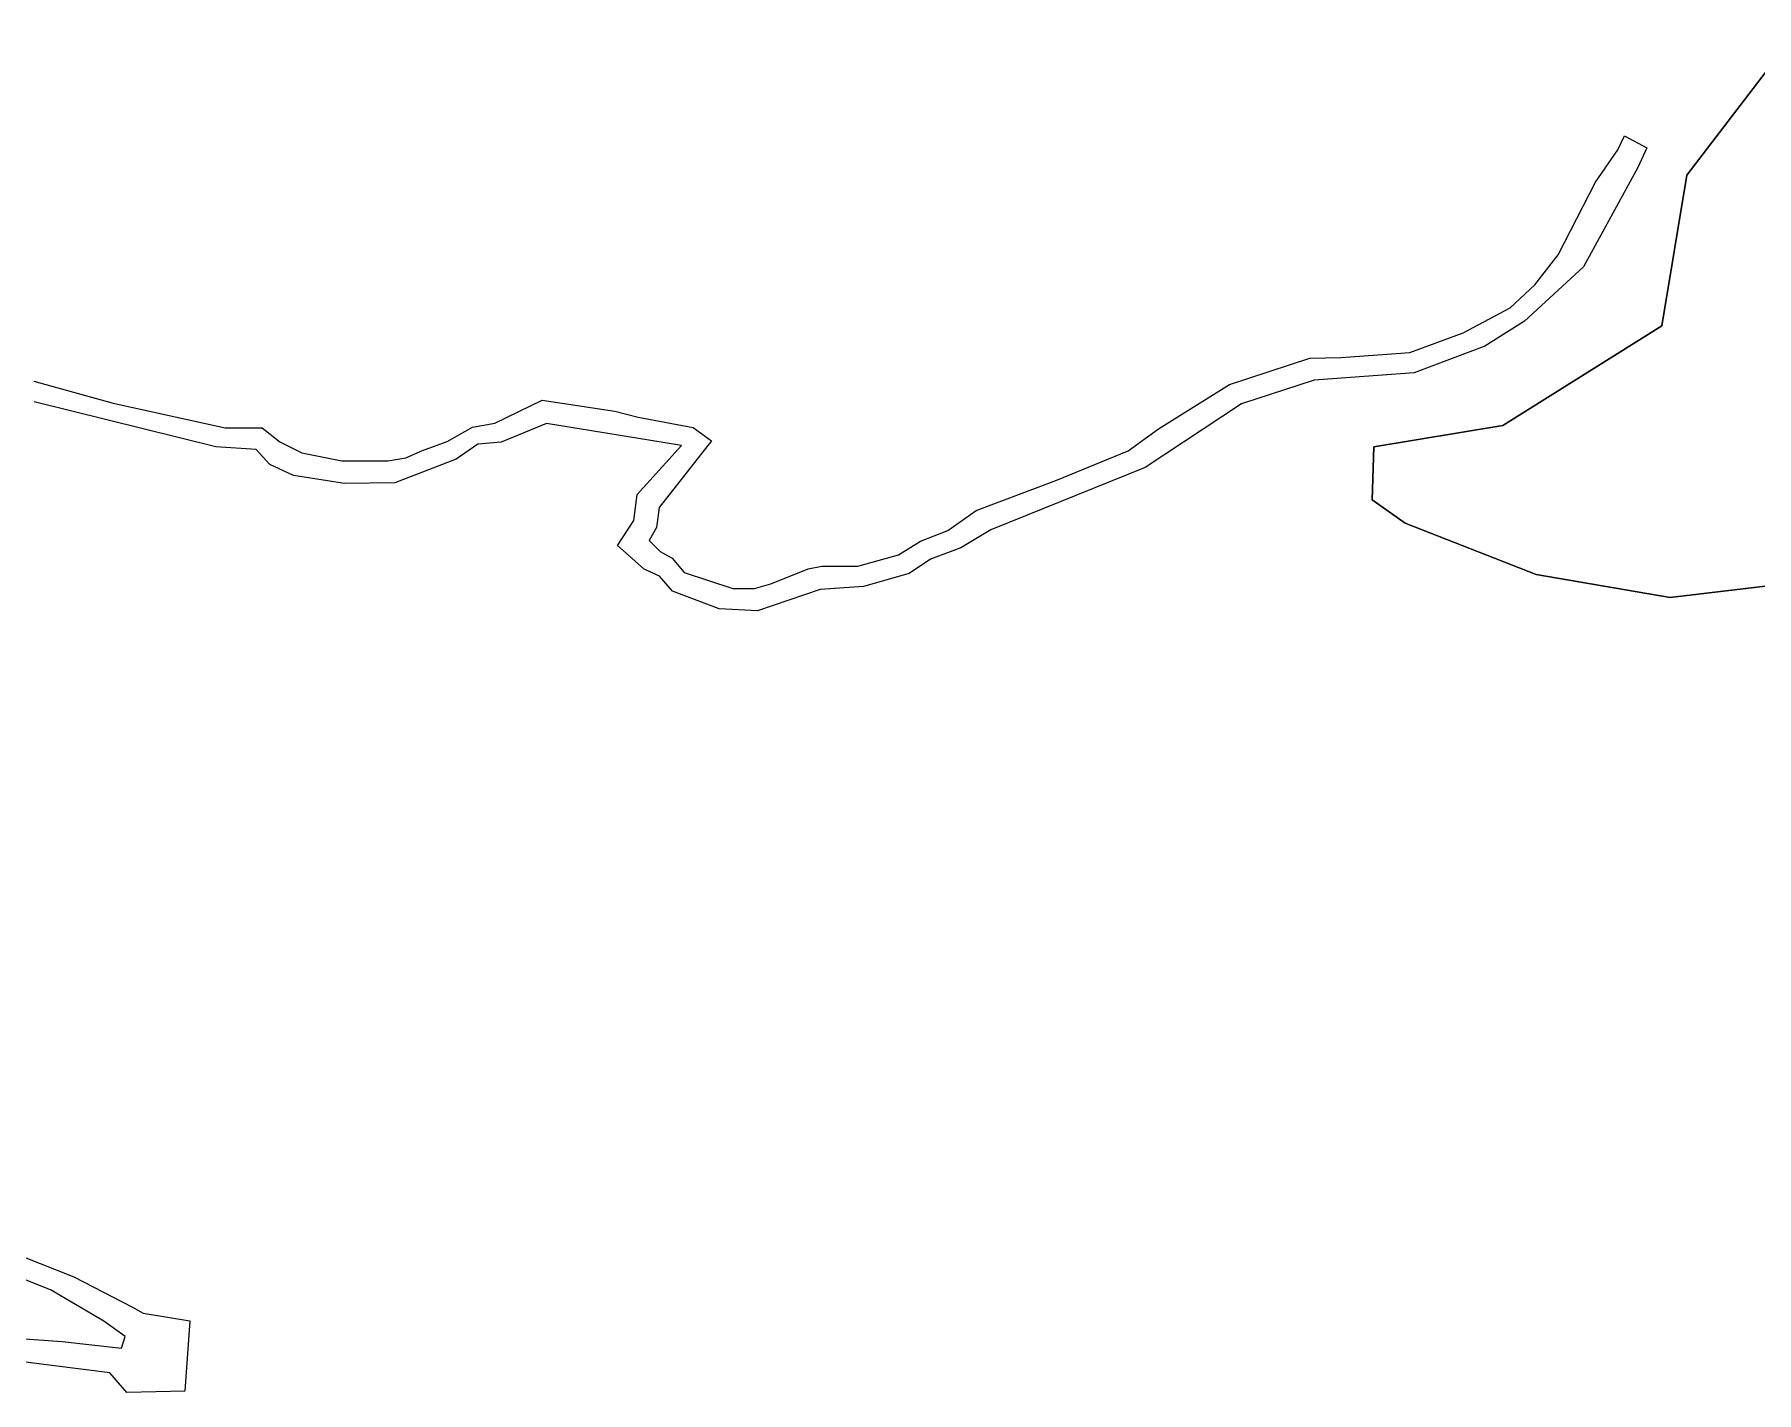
# Model space of a CAD drawing. Header units: millimetres. Extents: x 617751 to 636088, y 68402 to 77988.
# Drawn here: x 622919 to 623959, y 71182 to 72002 of the extents above; entities that cross this region are included whole.
import ezdxf

# ---------------------------------------------------------------- set-up
doc = ezdxf.new("R2010")
doc.units = ezdxf.units.MM
doc.header["$LTSCALE"] = 3
doc.header["$MEASUREMENT"] = 0
doc.layers.add('ALINHAMENTO PREDIAL', color=120, linetype='Continuous')
doc.layers.add('BAIRRO', color=30, linetype='Continuous')

msp = doc.modelspace()

# ---------------------------------------------------------------- linework, layer by layer
at = {"layer": 'ALINHAMENTO PREDIAL'}
for points in [[(622918.6, 71792.2), (622966.5, 71779), (623034, 71764.2), (623056.4, 71764.2), (623067.1, 71755.6), (623080.3, 71749), (623104.5, 71744.2), (623132.3, 71744.2), (623143.1, 71746), (623153.3, 71750.4), (623168.1, 71755.8), (623183.4, 71764.5), (623197, 71767), (623225.6, 71780.8), (623269.4, 71774.1), (623283.4, 71770.6), (623316.6, 71764.4), (623327.8, 71756.3), (623296.1, 71716.1), (623294.6, 71703.9), (623290.1, 71696.2), (623296.8, 71689.4), (623304, 71685.4), (623311.2, 71676.7), (623340.7, 71667.2), (623353.7, 71667.2), (623363.5, 71670), (623386.1, 71679), (623394.3, 71680.7), (623416.2, 71680.7), (623440.7, 71687.4), (623454, 71695.8), (623470.4, 71702.2), (623487.5, 71714.3), (623535.8, 71732.4), (623579.4, 71750.2), (623597.6, 71763.5), (623640.6, 71790.3), (623689, 71806.1), (623708, 71806.6), (623749.4, 71809.6), (623781.7, 71821.4), (623810, 71836.5), (623825, 71850.5), (623839.1, 71868.5), (623861.6, 71912.4), (623875, 71931.9), (623879.1, 71940.4), (623892.5, 71933.1), (623887.1, 71921.2), (623854.4, 71861.2), (623818.8, 71828.4), (623794.7, 71813.4), (623752.1, 71797.3), (623691.8, 71792.9), (623647.9, 71778.7), (623589.6, 71740.1), (623496.5, 71702.6), (623478.3, 71691.6), (623460.1, 71684.8), (623447.1, 71676.1), (623419.5, 71668.3), (623393.4, 71666.6), (623355.6, 71653.6), (623332.3, 71654.8), (623304.3, 71665.5), (623296.3, 71674.6), (623287.2, 71678.9), (623271.1, 71693.1), (623280.9, 71708.1), (623282.9, 71723.8), (623309.7, 71753.4), (623228.1, 71766.8), (623200.8, 71755.4), (623186.7, 71754.2), (623173.6, 71745.1), (623136.6, 71730.9), (623106.1, 71730.6), (623075.3, 71735.3), (623061.1, 71742), (623052.9, 71751.1), (623028.4, 71752.6), (622918.7, 71779.9)], [(622918.6, 71792.2), (622966.5, 71779), (623034, 71764.2), (623056.4, 71764.2), (623067.1, 71755.6), (623080.3, 71749), (623104.5, 71744.2), (623132.3, 71744.2), (623143.1, 71746), (623153.3, 71750.4), (623168.1, 71755.8), (623183.4, 71764.5), (623197, 71767), (623225.6, 71780.8), (623269.4, 71774.1), (623283.4, 71770.6), (623316.6, 71764.4), (623327.8, 71756.3), (623296.1, 71716.1), (623294.6, 71703.9), (623290.1, 71696.2), (623296.8, 71689.4), (623304, 71685.4), (623311.2, 71676.7), (623340.7, 71667.2), (623353.7, 71667.2), (623363.5, 71670), (623386.1, 71679), (623394.3, 71680.7), (623416.2, 71680.7), (623440.7, 71687.4), (623454, 71695.8), (623470.4, 71702.2), (623487.5, 71714.3), (623535.8, 71732.4), (623579.4, 71750.2), (623597.6, 71763.5), (623640.6, 71790.3), (623689, 71806.1), (623708, 71806.6), (623749.4, 71809.6), (623781.7, 71821.4), (623810, 71836.5), (623825, 71850.5), (623839.1, 71868.5), (623861.6, 71912.4), (623875, 71931.9), (623879.1, 71940.4), (623892.5, 71933.1), (623887.1, 71921.2), (623854.4, 71861.2), (623818.8, 71828.4), (623794.7, 71813.4), (623752.1, 71797.3), (623691.8, 71792.9), (623647.9, 71778.7), (623589.6, 71740.1), (623496.5, 71702.6), (623478.3, 71691.6), (623460.1, 71684.8), (623447.1, 71676.1), (623419.5, 71668.3), (623393.4, 71666.6), (623355.6, 71653.6), (623332.3, 71654.8), (623304.3, 71665.5), (623296.3, 71674.6), (623287.2, 71678.9), (623271.1, 71693.1), (623280.9, 71708.1), (623282.9, 71723.8), (623309.7, 71753.4), (623228.1, 71766.8), (623200.8, 71755.4), (623186.7, 71754.2), (623173.6, 71745.1), (623136.6, 71730.9), (623106.1, 71730.6), (623075.3, 71735.3), (623061.1, 71742), (623052.9, 71751.1), (623028.4, 71752.6), (622918.7, 71779.9)], [(622918.6, 71792.2), (622966.5, 71779), (623034, 71764.2), (623056.4, 71764.2), (623067.1, 71755.6), (623080.3, 71749), (623104.5, 71744.2), (623132.3, 71744.2), (623143.1, 71746), (623153.3, 71750.4), (623168.1, 71755.8), (623183.4, 71764.5), (623197, 71767), (623225.6, 71780.8), (623269.4, 71774.1), (623283.4, 71770.6), (623316.6, 71764.4), (623327.8, 71756.3), (623296.1, 71716.1), (623294.6, 71703.9), (623290.1, 71696.2), (623296.8, 71689.4), (623304, 71685.4), (623311.2, 71676.7), (623340.7, 71667.2), (623353.7, 71667.2), (623363.5, 71670), (623386.1, 71679), (623394.3, 71680.7), (623416.2, 71680.7), (623440.7, 71687.4), (623454, 71695.8), (623470.4, 71702.2), (623487.5, 71714.3), (623535.8, 71732.4), (623579.4, 71750.2), (623597.6, 71763.5), (623640.6, 71790.3), (623689, 71806.1), (623708, 71806.6), (623749.4, 71809.6), (623781.7, 71821.4), (623810, 71836.5), (623825, 71850.5), (623839.1, 71868.5), (623861.6, 71912.4), (623875, 71931.9), (623879.1, 71940.4), (623892.5, 71933.1), (623887.1, 71921.2), (623854.4, 71861.2), (623818.8, 71828.4), (623794.7, 71813.4), (623752.1, 71797.3), (623691.8, 71792.9), (623647.9, 71778.7), (623589.6, 71740.1), (623496.5, 71702.6), (623478.3, 71691.6), (623460.1, 71684.8), (623447.1, 71676.1), (623419.5, 71668.3), (623393.4, 71666.6), (623355.6, 71653.6), (623332.3, 71654.8), (623304.3, 71665.5), (623296.3, 71674.6), (623287.2, 71678.9), (623271.1, 71693.1), (623280.9, 71708.1), (623282.9, 71723.8), (623309.7, 71753.4), (623228.1, 71766.8), (623200.8, 71755.4), (623186.7, 71754.2), (623173.6, 71745.1), (623136.6, 71730.9), (623106.1, 71730.6), (623075.3, 71735.3), (623061.1, 71742), (623052.9, 71751.1), (623028.4, 71752.6), (622918.7, 71779.9)], [(622918.6, 71792.2), (622966.5, 71779), (623034, 71764.2), (623056.4, 71764.2), (623067.1, 71755.6), (623080.3, 71749), (623104.5, 71744.2), (623132.3, 71744.2), (623143.1, 71746), (623153.3, 71750.4), (623168.1, 71755.8), (623183.4, 71764.5), (623197, 71767), (623225.6, 71780.8), (623269.4, 71774.1), (623283.4, 71770.6), (623316.6, 71764.4), (623327.8, 71756.3), (623296.1, 71716.1), (623294.6, 71703.9), (623290.1, 71696.2), (623296.8, 71689.4), (623304, 71685.4), (623311.2, 71676.7), (623340.7, 71667.2), (623353.7, 71667.2), (623363.5, 71670), (623386.1, 71679), (623394.3, 71680.7), (623416.2, 71680.7), (623440.7, 71687.4), (623454, 71695.8), (623470.4, 71702.2), (623487.5, 71714.3), (623535.8, 71732.4), (623579.4, 71750.2), (623597.6, 71763.5), (623640.6, 71790.3), (623689, 71806.1), (623708, 71806.6), (623749.4, 71809.6), (623781.7, 71821.4), (623810, 71836.5), (623825, 71850.5), (623839.1, 71868.5), (623861.6, 71912.4), (623875, 71931.9), (623879.1, 71940.4), (623892.5, 71933.1), (623887.1, 71921.2), (623854.4, 71861.2), (623818.8, 71828.4), (623794.7, 71813.4), (623752.1, 71797.3), (623691.8, 71792.9), (623647.9, 71778.7), (623589.6, 71740.1), (623496.5, 71702.6), (623478.3, 71691.6), (623460.1, 71684.8), (623447.1, 71676.1), (623419.5, 71668.3), (623393.4, 71666.6), (623355.6, 71653.6), (623332.3, 71654.8), (623304.3, 71665.5), (623296.3, 71674.6), (623287.2, 71678.9), (623271.1, 71693.1), (623280.9, 71708.1), (623282.9, 71723.8), (623309.7, 71753.4), (623228.1, 71766.8), (623200.8, 71755.4), (623186.7, 71754.2), (623173.6, 71745.1), (623136.6, 71730.9), (623106.1, 71730.6), (623075.3, 71735.3), (623061.1, 71742), (623052.9, 71751.1), (623028.4, 71752.6), (622918.7, 71779.9)], [(622918.6, 71792.2), (622966.5, 71779), (623034, 71764.2), (623056.4, 71764.2), (623067.1, 71755.6), (623080.3, 71749), (623104.5, 71744.2), (623132.3, 71744.2), (623143.1, 71746), (623153.3, 71750.4), (623168.1, 71755.8), (623183.4, 71764.5), (623197, 71767), (623225.6, 71780.8), (623269.4, 71774.1), (623283.4, 71770.6), (623316.6, 71764.4), (623327.8, 71756.3), (623296.1, 71716.1), (623294.6, 71703.9), (623290.1, 71696.2), (623296.8, 71689.4), (623304, 71685.4), (623311.2, 71676.7), (623340.7, 71667.2), (623353.7, 71667.2), (623363.5, 71670), (623386.1, 71679), (623394.3, 71680.7), (623416.2, 71680.7), (623440.7, 71687.4), (623454, 71695.8), (623470.4, 71702.2), (623487.5, 71714.3), (623535.8, 71732.4), (623579.4, 71750.2), (623597.6, 71763.5), (623640.6, 71790.3), (623689, 71806.1), (623708, 71806.6), (623749.4, 71809.6), (623781.7, 71821.4), (623810, 71836.5), (623825, 71850.5), (623839.1, 71868.5), (623861.6, 71912.4), (623875, 71931.9), (623879.1, 71940.4), (623892.5, 71933.1), (623887.1, 71921.2), (623854.4, 71861.2), (623818.8, 71828.4), (623794.7, 71813.4), (623752.1, 71797.3), (623691.8, 71792.9), (623647.9, 71778.7), (623589.6, 71740.1), (623496.5, 71702.6), (623478.3, 71691.6), (623460.1, 71684.8), (623447.1, 71676.1), (623419.5, 71668.3), (623393.4, 71666.6), (623355.6, 71653.6), (623332.3, 71654.8), (623304.3, 71665.5), (623296.3, 71674.6), (623287.2, 71678.9), (623271.1, 71693.1), (623280.9, 71708.1), (623282.9, 71723.8), (623309.7, 71753.4), (623228.1, 71766.8), (623200.8, 71755.4), (623186.7, 71754.2), (623173.6, 71745.1), (623136.6, 71730.9), (623106.1, 71730.6), (623075.3, 71735.3), (623061.1, 71742), (623052.9, 71751.1), (623028.4, 71752.6), (622918.7, 71779.9)], [(622918.6, 71792.2), (622966.5, 71779), (623034, 71764.2), (623056.4, 71764.2), (623067.1, 71755.6), (623080.3, 71749), (623104.5, 71744.2), (623132.3, 71744.2), (623143.1, 71746), (623153.3, 71750.4), (623168.1, 71755.8), (623183.4, 71764.5), (623197, 71767), (623225.6, 71780.8), (623269.4, 71774.1), (623283.4, 71770.6), (623316.6, 71764.4), (623327.8, 71756.3), (623296.1, 71716.1), (623294.6, 71703.9), (623290.1, 71696.2), (623296.8, 71689.4), (623304, 71685.4), (623311.2, 71676.7), (623340.7, 71667.2), (623353.7, 71667.2), (623363.5, 71670), (623386.1, 71679), (623394.3, 71680.7), (623416.2, 71680.7), (623440.7, 71687.4), (623454, 71695.8), (623470.4, 71702.2), (623487.5, 71714.3), (623535.8, 71732.4), (623579.4, 71750.2), (623597.6, 71763.5), (623640.6, 71790.3), (623689, 71806.1), (623708, 71806.6), (623749.4, 71809.6), (623781.7, 71821.4), (623810, 71836.5), (623825, 71850.5), (623839.1, 71868.5), (623861.6, 71912.4), (623875, 71931.9), (623879.1, 71940.4), (623892.5, 71933.1), (623887.1, 71921.2), (623854.4, 71861.2), (623818.8, 71828.4), (623794.7, 71813.4), (623752.1, 71797.3), (623691.8, 71792.9), (623647.9, 71778.7), (623589.6, 71740.1), (623496.5, 71702.6), (623478.3, 71691.6), (623460.1, 71684.8), (623447.1, 71676.1), (623419.5, 71668.3), (623393.4, 71666.6), (623355.6, 71653.6), (623332.3, 71654.8), (623304.3, 71665.5), (623296.3, 71674.6), (623287.2, 71678.9), (623271.1, 71693.1), (623280.9, 71708.1), (623282.9, 71723.8), (623309.7, 71753.4), (623228.1, 71766.8), (623200.8, 71755.4), (623186.7, 71754.2), (623173.6, 71745.1), (623136.6, 71730.9), (623106.1, 71730.6), (623075.3, 71735.3), (623061.1, 71742), (623052.9, 71751.1), (623028.4, 71752.6), (622918.7, 71779.9)], [(622918.6, 71792.2), (622966.5, 71779), (623034, 71764.2), (623056.4, 71764.2), (623067.1, 71755.6), (623080.3, 71749), (623104.5, 71744.2), (623132.3, 71744.2), (623143.1, 71746), (623153.3, 71750.4), (623168.1, 71755.8), (623183.4, 71764.5), (623197, 71767), (623225.6, 71780.8), (623269.4, 71774.1), (623283.4, 71770.6), (623316.6, 71764.4), (623327.8, 71756.3), (623296.1, 71716.1), (623294.6, 71703.9), (623290.1, 71696.2), (623296.8, 71689.4), (623304, 71685.4), (623311.2, 71676.7), (623340.7, 71667.2), (623353.7, 71667.2), (623363.5, 71670), (623386.1, 71679), (623394.3, 71680.7), (623416.2, 71680.7), (623440.7, 71687.4), (623454, 71695.8), (623470.4, 71702.2), (623487.5, 71714.3), (623535.8, 71732.4), (623579.4, 71750.2), (623597.6, 71763.5), (623640.6, 71790.3), (623689, 71806.1), (623708, 71806.6), (623749.4, 71809.6), (623781.7, 71821.4), (623810, 71836.5), (623825, 71850.5), (623839.1, 71868.5), (623861.6, 71912.4), (623875, 71931.9), (623879.1, 71940.4), (623892.5, 71933.1), (623887.1, 71921.2), (623854.4, 71861.2), (623818.8, 71828.4), (623794.7, 71813.4), (623752.1, 71797.3), (623691.8, 71792.9), (623647.9, 71778.7), (623589.6, 71740.1), (623496.5, 71702.6), (623478.3, 71691.6), (623460.1, 71684.8), (623447.1, 71676.1), (623419.5, 71668.3), (623393.4, 71666.6), (623355.6, 71653.6), (623332.3, 71654.8), (623304.3, 71665.5), (623296.3, 71674.6), (623287.2, 71678.9), (623271.1, 71693.1), (623280.9, 71708.1), (623282.9, 71723.8), (623309.7, 71753.4), (623228.1, 71766.8), (623200.8, 71755.4), (623186.7, 71754.2), (623173.6, 71745.1), (623136.6, 71730.9), (623106.1, 71730.6), (623075.3, 71735.3), (623061.1, 71742), (623052.9, 71751.1), (623028.4, 71752.6), (622918.7, 71779.9)], [(622918.6, 71792.2), (622966.5, 71779), (623034, 71764.2), (623056.4, 71764.2), (623067.1, 71755.6), (623080.3, 71749), (623104.5, 71744.2), (623132.3, 71744.2), (623143.1, 71746), (623153.3, 71750.4), (623168.1, 71755.8), (623183.4, 71764.5), (623197, 71767), (623225.6, 71780.8), (623269.4, 71774.1), (623283.4, 71770.6), (623316.6, 71764.4), (623327.8, 71756.3), (623296.1, 71716.1), (623294.6, 71703.9), (623290.1, 71696.2), (623296.8, 71689.4), (623304, 71685.4), (623311.2, 71676.7), (623340.7, 71667.2), (623353.7, 71667.2), (623363.5, 71670), (623386.1, 71679), (623394.3, 71680.7), (623416.2, 71680.7), (623440.7, 71687.4), (623454, 71695.8), (623470.4, 71702.2), (623487.5, 71714.3), (623535.8, 71732.4), (623579.4, 71750.2), (623597.6, 71763.5), (623640.6, 71790.3), (623689, 71806.1), (623708, 71806.6), (623749.4, 71809.6), (623781.7, 71821.4), (623810, 71836.5), (623825, 71850.5), (623839.1, 71868.5), (623861.6, 71912.4), (623875, 71931.9), (623879.1, 71940.4), (623892.5, 71933.1), (623887.1, 71921.2), (623854.4, 71861.2), (623818.8, 71828.4), (623794.7, 71813.4), (623752.1, 71797.3), (623691.8, 71792.9), (623647.9, 71778.7), (623589.6, 71740.1), (623496.5, 71702.6), (623478.3, 71691.6), (623460.1, 71684.8), (623447.1, 71676.1), (623419.5, 71668.3), (623393.4, 71666.6), (623355.6, 71653.6), (623332.3, 71654.8), (623304.3, 71665.5), (623296.3, 71674.6), (623287.2, 71678.9), (623271.1, 71693.1), (623280.9, 71708.1), (623282.9, 71723.8), (623309.7, 71753.4), (623228.1, 71766.8), (623200.8, 71755.4), (623186.7, 71754.2), (623173.6, 71745.1), (623136.6, 71730.9), (623106.1, 71730.6), (623075.3, 71735.3), (623061.1, 71742), (623052.9, 71751.1), (623028.4, 71752.6), (622918.7, 71779.9)], [(622902, 71267.7), (622942.6, 71251.6), (622978.2, 71233.4), (622984.5, 71229.8), (623012.8, 71225.1), (623009.7, 71182.6), (622974.6, 71181.8), (622964.4, 71193.6), (622895.8, 71202.3)], [(622902, 71267.7), (622942.6, 71251.6), (622978.2, 71233.4), (622984.5, 71229.8), (623012.8, 71225.1), (623009.7, 71182.6), (622974.6, 71181.8), (622964.4, 71193.6), (622895.8, 71202.3)], [(622902, 71267.7), (622942.6, 71251.6), (622978.2, 71233.4), (622984.5, 71229.8), (623012.8, 71225.1), (623009.7, 71182.6), (622974.6, 71181.8), (622964.4, 71193.6), (622895.8, 71202.3)], [(622902, 71267.7), (622942.6, 71251.6), (622978.2, 71233.4), (622984.5, 71229.8), (623012.8, 71225.1), (623009.7, 71182.6), (622974.6, 71181.8), (622964.4, 71193.6), (622895.8, 71202.3)], [(622902, 71267.7), (622942.6, 71251.6), (622978.2, 71233.4), (622984.5, 71229.8), (623012.8, 71225.1), (623009.7, 71182.6), (622974.6, 71181.8), (622964.4, 71193.6), (622895.8, 71202.3)], [(622902, 71267.7), (622942.6, 71251.6), (622978.2, 71233.4), (622984.5, 71229.8), (623012.8, 71225.1), (623009.7, 71182.6), (622974.6, 71181.8), (622964.4, 71193.6), (622895.8, 71202.3)], [(622902, 71267.7), (622942.6, 71251.6), (622978.2, 71233.4), (622984.5, 71229.8), (623012.8, 71225.1), (623009.7, 71182.6), (622974.6, 71181.8), (622964.4, 71193.6), (622895.8, 71202.3)], [(622902, 71267.7), (622942.6, 71251.6), (622978.2, 71233.4), (622984.5, 71229.8), (623012.8, 71225.1), (623009.7, 71182.6), (622974.6, 71181.8), (622964.4, 71193.6), (622895.8, 71202.3)], [(622893.4, 71215.7), (622935.6, 71212.6), (622971.4, 71208.5), (622973.7, 71215.7), (622960.9, 71224.9), (622943.8, 71235), (622928.6, 71243.8), (622914, 71249.7)], [(622893.4, 71215.7), (622935.6, 71212.6), (622971.4, 71208.5), (622973.7, 71215.7), (622960.9, 71224.9), (622943.8, 71235), (622928.6, 71243.8), (622914, 71249.7)], [(622893.4, 71215.7), (622935.6, 71212.6), (622971.4, 71208.5), (622973.7, 71215.7), (622960.9, 71224.9), (622943.8, 71235), (622928.6, 71243.8), (622914, 71249.7)], [(622893.4, 71215.7), (622935.6, 71212.6), (622971.4, 71208.5), (622973.7, 71215.7), (622960.9, 71224.9), (622943.8, 71235), (622928.6, 71243.8), (622914, 71249.7)], [(622893.4, 71215.7), (622935.6, 71212.6), (622971.4, 71208.5), (622973.7, 71215.7), (622960.9, 71224.9), (622943.8, 71235), (622928.6, 71243.8), (622914, 71249.7)], [(622893.4, 71215.7), (622935.6, 71212.6), (622971.4, 71208.5), (622973.7, 71215.7), (622960.9, 71224.9), (622943.8, 71235), (622928.6, 71243.8), (622914, 71249.7)], [(622893.4, 71215.7), (622935.6, 71212.6), (622971.4, 71208.5), (622973.7, 71215.7), (622960.9, 71224.9), (622943.8, 71235), (622928.6, 71243.8), (622914, 71249.7)], [(622893.4, 71215.7), (622935.6, 71212.6), (622971.4, 71208.5), (622973.7, 71215.7), (622960.9, 71224.9), (622943.8, 71235), (622928.6, 71243.8), (622914, 71249.7)]]:
    msp.add_lwpolyline(points, dxfattribs=at)
at = {"layer": 'BAIRRO', "lineweight": 20}
for points in [[(623981.7, 72001.6), (623916.7, 71916.6), (623901.7, 71825.6), (623805.7, 71765.6), (623727.7, 71752.6), (623726.7, 71720.6), (623746.7, 71706.6), (623825.7, 71675.6), (623906.7, 71661.6), (624031.7, 71676.6)], [(624031.7, 71676.6), (623906.7, 71661.6), (623825.7, 71675.6), (623746.7, 71706.6), (623726.7, 71720.6), (623727.7, 71752.6), (623805.7, 71765.6), (623901.7, 71825.6), (623916.7, 71916.6), (623981.7, 72001.6)]]:
    msp.add_lwpolyline(points, dxfattribs=at)

doc.saveas('drawing.dxf')
